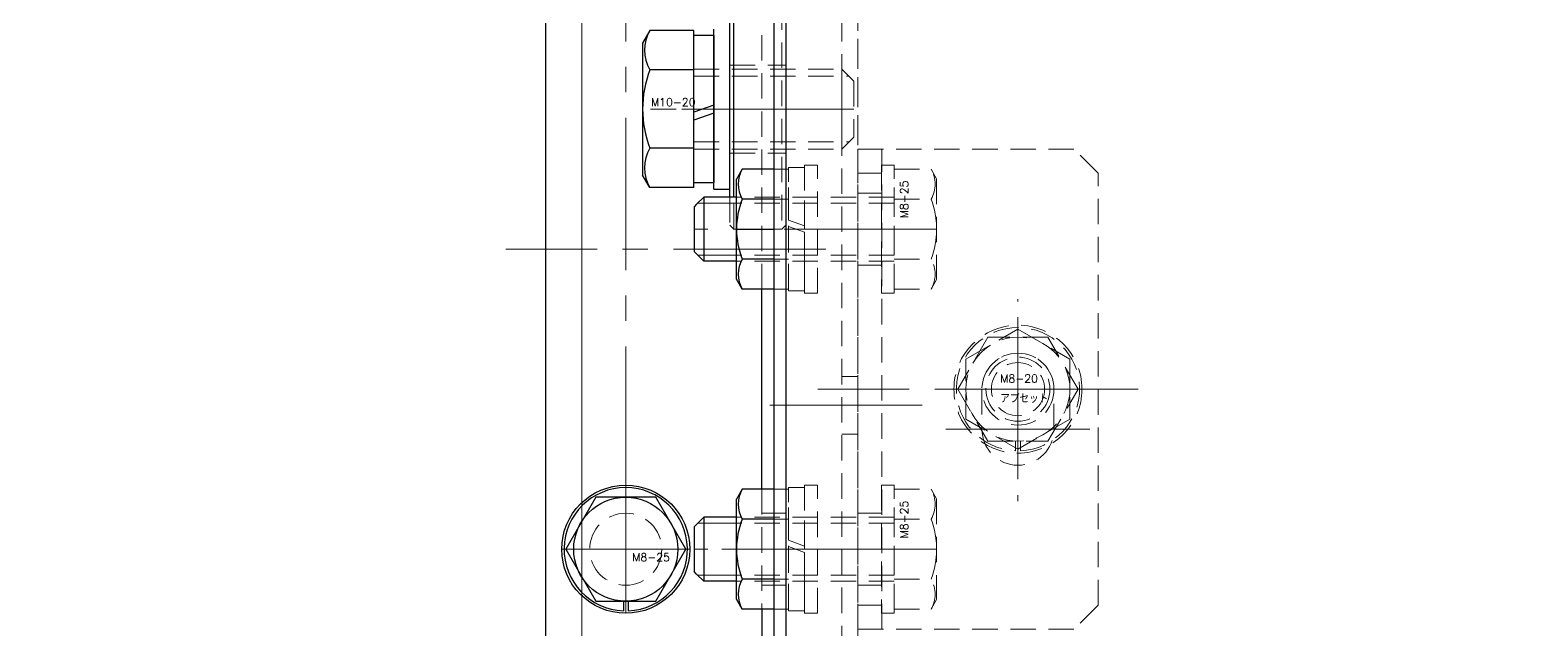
# Model space of a CAD drawing. Header units: millimetres. Extents: x 0 to 10987, y 0 to 7892.
# Drawn here: x 747.4 to 933.3, y 2193.9 to 2268.8 of the extents above; entities that cross this region are included whole.
import ezdxf
from ezdxf import colors
from ezdxf.entities.mleader import LeaderData, LeaderLine
from ezdxf.enums import TextEntityAlignment as Align
from ezdxf.math import Vec2, Vec3

# ---------------------------------------------------------------- set-up
doc = ezdxf.new("R2010")
doc.units = ezdxf.units.MM
doc.linetypes.add('CENTER2', pattern=[28.575, 19.05, -3.175, 3.175, -3.175])
doc.linetypes.add('HIDDEN2', pattern=[4.7625, 3.175, -1.5875])
for name, color, linetype, lineweight in [('01_外形線', 7, 'Continuous', 25), ('02_細線', 5, 'Continuous', 13), ('03_かくれ線', 6, 'HIDDEN2', 13), ('04_中心線', 1, 'CENTER2', 9), ('07_寸法線', 3, 'Continuous', 9)]:
    doc.layers.add(name, color=color, linetype=linetype, lineweight=lineweight)
doc.styles.add('KSS_TXT', font='txt.shx', dxfattribs={"bigfont": 'extfont2.shx'})
doc.styles.get("Standard").update_dxf_attribs({"font": 'arial.ttf'})
doc.styles.add('寸法用', font='simplex.shx', dxfattribs={"width": 0.8, "bigfont": '@extfont2.shx'})
doc.dimstyles.new('機械製図用', dxfattribs={"dimtxt": 3.5, "dimasz": 3.5, "dimexe": 2, "dimexo": 0, "dimgap": 1.2, "dimtad": 1, "dimdsep": 46, "dimtxsty": '寸法用', "dimblk": 'OPEN30', "dimcen": 0, "dimclrd": 256, "dimclre": 256, "dimclrt": 7, "dimazin": 2, "dimtm": 1e-09, "dimtfac": 0.75, "dimtmove": 0, "dimatfit": 3, "dimldrblk": 'OPEN30', "dimfxl": 1, "dimlwd": -1, "dimlwe": -1, "dimarcsym": 0})

# ---------------------------------------------------------------- blocks, each defined once
blk = doc.blocks.new('_Open30')
at = {"color": 0, "linetype": 'ByBlock', "lineweight": -2}
for p, q in [((-1, 0.268), (0, 0)), ((0, 0), (-1, -0.268)), ((0, 0), (-1, 0))]:
    blk.add_line(p, q, dxfattribs=at)
blk = doc.blocks.new('*D216')
at = {"layer": '07_寸法線', "transparency": 16777216}
for p, q in [((816.35, 2160.93), (816.35, 2284.17)), ((1146.35, 2160.93), (1146.35, 2284.17)), ((823.35, 2282.17), (1139.35, 2282.17))]:
    blk.add_line(p, q, dxfattribs=at)
at = {"layer": 'Defpoints', "color": 0, "transparency": 16777216}
for p in [(1146.35, 2282.17), (816.35, 2158.93), (1146.35, 2158.93)]:
    blk.add_point(p, dxfattribs=at)
at = {"layer": '07_寸法線', "transparency": 16777216, "xscale": 7, "yscale": 7, "zscale": 7, "rotation": 180}
blk.add_blockref('_Open30', (816.35, 2282.17), dxfattribs=at)
at = {"layer": '07_寸法線', "transparency": 16777216, "xscale": 7, "yscale": 7, "zscale": 7}
blk.add_blockref('_Open30', (1146.35, 2282.17), dxfattribs=at)
at = {"layer": '07_寸法線', "color": 7, "transparency": 16777216, "insert": (981.35, 2292.17), "char_height": 14, "attachment_point": 5, "style": '寸法用'}
blk.add_mtext('330', dxfattribs=at)
blk = doc.blocks.new('_TagCircle')
at = {"color": 0, "linetype": 'ByBlock', "lineweight": -2, "transparency": 16777216}
blk.add_circle((0, 0), 4, dxfattribs=at)
at = {"color": 0, "transparency": 16777216, "style": '寸法用'}
blk.add_attdef('タグ番号', text='', height=3, dxfattribs=at).set_placement((0, -1.5), align=Align.CENTER)
blk = doc.blocks.new('_None')

msp = doc.modelspace()

# ---------------------------------------------------------------- linework, layer by layer
at = {"layer": '01_外形線'}
for p, q in [((840.346, 2438.937), (840.346, 2105.386)), ((841.846, 2438.937), (841.846, 2105.386)), ((834.855, 2247.94), (834.857, 2304.125)), ((835.355, 2247.94), (835.357, 2304.125)), ((824.859, 2268.755), (823.955, 2267.19)), ((830.355, 2268.755), (824.859, 2268.755)), ((830.355, 2249.125), (830.355, 2268.755)), ((832.855, 2248.94), (832.855, 2268.94)), ((834.855, 2248.94), (834.855, 2268.94)), ((823.955, 2267.19), (823.955, 2250.69)), ((832.855, 2268.14), (830.355, 2268.14)), ((832.855, 2268.14), (832.855, 2249.74)), ((830.355, 2263.847), (824.859, 2263.847)), ((832.855, 2259.44), (830.355, 2258.53)), ((832.855, 2258.44), (830.355, 2257.53)), ((830.355, 2254.032), (824.859, 2254.032)), ((824.859, 2249.125), (823.955, 2250.69)), ((836.411, 2251.439), (835.686, 2250.183)), ((835.686, 2237.683), (835.686, 2250.183)), ((840.286, 2251.439), (836.411, 2251.439)), ((830.355, 2249.125), (824.859, 2249.125)), ((830.355, 2249.74), (832.855, 2249.74)), ((832.855, 2248.94), (834.855, 2248.94)), ((830.686, 2247.033), (830.386, 2246.733)), ((830.386, 2246.733), (830.386, 2241.133)), ((831.586, 2247.933), (830.686, 2247.033)), ((831.586, 2247.933), (831.586, 2239.933)), ((835.686, 2247.933), (831.586, 2247.933)), ((840.286, 2247.686), (836.411, 2247.686)), ((835.695, 2243.94), (840.355, 2243.94)), ((830.686, 2240.833), (830.386, 2241.133)), ((831.586, 2239.933), (830.686, 2240.833)), ((835.686, 2239.933), (831.586, 2239.933)), ((840.286, 2240.18), (836.411, 2240.18)), ((836.411, 2236.428), (835.686, 2237.683)), ((840.286, 2236.428), (836.411, 2236.428)), ((838.846, 2211.439), (838.846, 2236.428)), ((836.411, 2211.439), (835.686, 2210.183)), ((840.286, 2211.439), (836.411, 2211.439)), ((818.093, 2210.431), (814.341, 2203.931)), ((825.599, 2210.431), (818.093, 2210.431)), ((829.352, 2203.931), (825.599, 2210.431)), ((835.686, 2197.683), (835.686, 2210.183)), ((831.586, 2207.933), (830.686, 2207.033)), ((831.586, 2207.933), (831.586, 2199.933)), ((835.686, 2207.933), (831.586, 2207.933)), ((840.286, 2207.686), (836.411, 2207.686)), ((830.686, 2207.033), (830.386, 2206.733)), ((830.386, 2206.733), (830.386, 2201.133)), ((814.341, 2203.931), (818.093, 2197.431)), ((825.599, 2197.431), (829.352, 2203.931)), ((830.686, 2200.833), (830.386, 2201.133)), ((831.586, 2199.933), (830.686, 2200.833)), ((835.686, 2199.933), (831.586, 2199.933)), ((840.286, 2200.18), (836.411, 2200.18)), ((818.093, 2197.431), (825.599, 2197.431)), ((821.546, 2197.431), (821.546, 2196.236)), ((822.146, 2197.431), (822.146, 2196.236)), ((836.411, 2196.428), (835.686, 2197.683)), ((840.286, 2196.428), (836.411, 2196.428)), ((838.846, 2196.428), (838.846, 2191.931))]:
    msp.add_line(p, q, dxfattribs=at)
msp.add_lwpolyline([(831.933, 2188.931), (814.846, 2188.931), (811.846, 2191.931), (811.846, 2281.783)], dxfattribs=at)
for radius in [8, 6.5]:
    msp.add_circle((821.846, 2203.931), radius, dxfattribs=at)
for centre, radius, start, end in [((829.109, 2266.301), 4.907, 150.00001, 209.99999), ((837.734, 2258.94), 13.779, 159.136, 200.864), ((829.109, 2251.579), 4.907, 150.00001, 209.99999), ((839.661, 2249.562), 3.753, 150.00001, 209.99999), ((845.763, 2243.933), 10.077, 158.13461, 201.86539), ((839.661, 2238.304), 3.753, 150.00001, 209.99999), ((821.846, 2203.931), 7.7, 272.23287, 267.76713), ((839.661, 2209.562), 3.753, 150.00001, 209.99999), ((845.763, 2203.933), 10.077, 158.13461, 201.86539), ((839.661, 2198.304), 3.753, 150.00001, 209.99999)]:
    msp.add_arc(centre, radius, start, end, dxfattribs=at)
at = {"layer": '02_細線'}
for p, q in [((835.686, 2247.183), (830.836, 2247.183)), ((835.686, 2240.683), (830.836, 2240.683)), ((835.686, 2207.183), (830.836, 2207.183)), ((835.686, 2200.683), (830.836, 2200.683))]:
    msp.add_line(p, q, dxfattribs=at)
at = {"layer": '03_かくれ線'}
for p, q in [((848.846, 2503.931), (848.846, 2135.931)), ((850.846, 2135.931), (850.846, 2503.931)), ((841.363, 2433.94), (841.355, 2243.94)), ((841.863, 2433.44), (841.855, 2244.44)), ((838.846, 2236.428), (838.846, 2293.931)), ((841.846, 2188.931), (841.846, 2293.931)), ((841.846, 2288.933), (841.846, 2158.933)), ((830.355, 2263.94), (848.855, 2263.94)), ((834.855, 2264.44), (841.855, 2264.44)), ((848.855, 2263.94), (850.355, 2262.44)), ((848.855, 2263.94), (848.855, 2253.94)), ((830.355, 2263.04), (849.755, 2263.04)), ((850.355, 2262.44), (850.355, 2255.44)), ((830.355, 2254.84), (849.755, 2254.84)), ((830.355, 2253.94), (848.855, 2253.94)), ((848.855, 2253.94), (850.355, 2255.44)), ((877.846, 2253.933), (850.846, 2253.933)), ((850.846, 2193.933), (850.846, 2253.933)), ((853.846, 2193.933), (853.846, 2253.933)), ((880.846, 2250.933), (877.846, 2253.933)), ((834.855, 2253.44), (841.855, 2253.44)), ((842.186, 2251.439), (840.286, 2251.439)), ((842.186, 2245.061), (842.186, 2251.633)), ((842.186, 2251.633), (844.186, 2251.633)), ((842.186, 2236.428), (842.186, 2251.439)), ((844.186, 2251.933), (844.186, 2235.933)), ((844.186, 2251.933), (845.786, 2251.933)), ((844.186, 2244.333), (844.186, 2251.633)), ((845.786, 2235.933), (845.786, 2251.933)), ((853.846, 2250.933), (850.846, 2250.933)), ((853.786, 2251.933), (853.786, 2235.933)), ((853.786, 2251.933), (855.386, 2251.933)), ((855.386, 2235.933), (855.386, 2251.933)), ((855.386, 2236.428), (855.386, 2251.439)), ((855.386, 2251.439), (859.99, 2251.439)), ((859.99, 2251.439), (860.686, 2250.233)), ((860.686, 2250.233), (860.686, 2237.633)), ((880.846, 2196.933), (880.846, 2250.933)), ((853.846, 2248.433), (850.846, 2248.433)), ((855.386, 2247.933), (835.686, 2247.933)), ((855.386, 2247.183), (835.686, 2247.183)), ((842.186, 2247.686), (840.286, 2247.686)), ((855.386, 2247.686), (859.99, 2247.686)), ((844.186, 2244.333), (842.186, 2245.061)), ((835.355, 2243.94), (835.695, 2243.94)), ((841.355, 2243.94), (840.355, 2243.94)), ((841.355, 2243.94), (841.855, 2244.44)), ((842.186, 2236.233), (842.186, 2244.261)), ((844.186, 2243.533), (842.186, 2244.261)), ((844.186, 2236.233), (844.186, 2243.533)), ((855.386, 2240.683), (835.686, 2240.683)), ((855.386, 2239.933), (835.686, 2239.933)), ((842.186, 2240.18), (840.286, 2240.18)), ((853.846, 2239.433), (850.846, 2239.433)), ((855.386, 2240.18), (859.99, 2240.18)), ((859.99, 2236.428), (860.686, 2237.633)), ((842.186, 2236.428), (840.286, 2236.428)), ((844.186, 2236.233), (842.186, 2236.233)), ((844.186, 2235.933), (845.786, 2235.933)), ((853.786, 2235.933), (855.386, 2235.933)), ((855.386, 2236.428), (859.99, 2236.428)), ((867.093, 2230.433), (863.341, 2223.933)), ((864.346, 2227.686), (870.846, 2231.439)), ((874.599, 2230.433), (867.093, 2230.433)), ((870.846, 2231.439), (877.346, 2227.686)), ((870.846, 2231.433), (870.846, 2216.433)), ((878.352, 2223.933), (874.599, 2230.433)), ((870.846, 2218.333), (870.846, 2229.533)), ((864.346, 2220.18), (864.346, 2227.686)), ((877.346, 2227.686), (877.346, 2220.18)), ((848.846, 2225.531), (850.846, 2225.531)), ((863.341, 2223.933), (867.093, 2217.433)), ((878.346, 2223.933), (863.346, 2223.933)), ((874.599, 2217.433), (878.352, 2223.933)), ((870.846, 2216.428), (864.346, 2220.18)), ((877.346, 2220.18), (870.846, 2216.428)), ((848.846, 2218.331), (850.846, 2218.331)), ((867.093, 2217.433), (874.599, 2217.433)), ((870.546, 2217.433), (870.546, 2216.239)), ((871.146, 2217.433), (871.146, 2216.239)), ((821.846, 2211.431), (821.846, 2196.431)), ((842.186, 2211.439), (840.286, 2211.439)), ((842.186, 2205.061), (842.186, 2211.633)), ((842.186, 2211.633), (844.186, 2211.633)), ((842.186, 2196.428), (842.186, 2211.439)), ((844.186, 2211.933), (844.186, 2195.933)), ((844.186, 2211.933), (845.786, 2211.933)), ((844.186, 2204.333), (844.186, 2211.633)), ((845.786, 2195.933), (845.786, 2211.933)), ((853.786, 2211.933), (853.786, 2195.933)), ((853.786, 2211.933), (855.386, 2211.933)), ((855.386, 2195.933), (855.386, 2211.933)), ((855.386, 2196.428), (855.386, 2211.439)), ((855.386, 2211.439), (859.99, 2211.439)), ((859.99, 2211.439), (860.686, 2210.233)), ((860.686, 2210.233), (860.686, 2197.633)), ((855.386, 2207.933), (835.686, 2207.933)), ((841.846, 2208.431), (838.846, 2208.431)), ((842.186, 2207.686), (840.286, 2207.686)), ((853.846, 2208.433), (850.846, 2208.433)), ((855.386, 2207.686), (859.99, 2207.686)), ((855.386, 2207.183), (835.686, 2207.183)), ((844.186, 2204.333), (842.186, 2205.061)), ((842.186, 2196.233), (842.186, 2204.261)), ((844.186, 2203.533), (842.186, 2204.261)), ((844.186, 2196.233), (844.186, 2203.533)), ((855.386, 2200.683), (835.686, 2200.683)), ((855.386, 2199.933), (835.686, 2199.933)), ((842.186, 2200.18), (840.286, 2200.18)), ((855.386, 2200.18), (859.99, 2200.18)), ((841.846, 2199.431), (838.846, 2199.431)), ((853.846, 2199.433), (850.846, 2199.433)), ((842.186, 2196.428), (840.286, 2196.428)), ((844.186, 2196.233), (842.186, 2196.233)), ((853.846, 2196.933), (850.846, 2196.933)), ((855.386, 2196.428), (859.99, 2196.428)), ((859.99, 2196.428), (860.686, 2197.633)), ((880.846, 2196.933), (877.846, 2193.933)), ((844.186, 2195.933), (845.786, 2195.933)), ((853.786, 2195.933), (855.386, 2195.933)), ((877.846, 2193.933), (850.846, 2193.933))]:
    msp.add_line(p, q, dxfattribs=at)
for points in [[(811.847, 2470.932), (811.845, 2191.932)], [(841.847, 2295.933), (841.847, 2163.933), (850.847, 2163.933), (850.847, 2295.933)], [(834.855, 2247.94), (834.855, 2244.44), (835.355, 2243.94), (835.355, 2247.94)], [(838.846, 2211.439), (838.846, 2196.428)]]:
    msp.add_lwpolyline(points, dxfattribs=at)
msp.add_lwpolyline([(875.346, 2223.933, 1), (866.346, 2223.933), (866.346, 2218.933, 1), (875.346, 2218.933)], format="xyb", close=True, dxfattribs=at)
for centre, radius in [((870.846, 2223.933), 8), ((870.846, 2223.933), 6.5), ((870.846, 2223.933), 6.5), ((870.846, 2223.933), 4.5), ((870.846, 2223.933), 4), ((870.846, 2223.933), 3.324), ((821.846, 2203.931), 4.5), ((821.846, 2203.931), 4.5)]:
    msp.add_circle(centre, radius, dxfattribs=at)
for centre, radius, start, end in [((856.74, 2249.562), 3.753, 330.00001, 29.99999), ((850.221, 2243.933), 10.465, 338.98558, 21.01442), ((856.74, 2238.304), 3.753, 330.00001, 29.99999), ((870.846, 2223.933), 7.7, 272.23287, 267.76713), ((856.74, 2209.562), 3.753, 330.00001, 29.99999), ((850.221, 2203.933), 10.465, 338.98558, 21.01442), ((856.74, 2198.304), 3.753, 330.00001, 29.99999)]:
    msp.add_arc(centre, radius, start, end, dxfattribs=at)
at = {"layer": '04_中心線'}
for p, q in [((821.846, 2286.431), (821.846, 2196.431)), ((821.846, 2286.431), (821.846, 2196.431)), ((850.355, 2258.94), (823.955, 2258.94)), ((828.855, 2258.94), (847.855, 2258.939)), ((860.686, 2243.933), (830.386, 2243.933)), ((858.846, 2243.933), (845.846, 2243.933)), ((846.846, 2241.431), (806.846, 2241.431)), ((870.846, 2212.675), (870.846, 2235.191)), ((870.846, 2232.933), (870.846, 2209.933)), ((870.846, 2231.933), (870.846, 2215.933)), ((885.846, 2223.933), (845.846, 2223.933)), ((879.846, 2223.933), (861.846, 2223.933)), ((878.846, 2223.933), (862.846, 2223.933)), ((839.846, 2221.931), (859.846, 2221.931)), ((879.846, 2218.933), (861.846, 2218.933)), ((821.846, 2211.931), (821.846, 2195.931)), ((821.846, 2198.331), (821.846, 2209.531)), ((829.846, 2203.931), (813.846, 2203.931)), ((814.346, 2203.931), (829.346, 2203.931)), ((829.346, 2203.931), (814.346, 2203.931)), ((860.686, 2203.933), (830.386, 2203.933)), ((846.846, 2203.931), (833.846, 2203.931)), ((858.846, 2203.933), (845.846, 2203.933))]:
    msp.add_line(p, q, dxfattribs=at)

# ---------------------------------------------------------------- texts
at = {"layer": '03_かくれ線', "style": 'KSS_TXT'}
for s, p in [('M10-20', (824.997, 2259.3)), ('M8-20', (868.635, 2224.758)), ('アプセット', (868.635, 2222.22)), ('M8-25', (822.657, 2202.422))]:
    msp.add_text(s, height=1, dxfattribs=at).set_placement(p)
for p in [(857.127, 2245.284), (857.127, 2205.284)]:
    msp.add_text('M8-25', height=1, rotation=90, dxfattribs=at).set_placement(p)

# ---------------------------------------------------------------- dimensions: what is measured, and where the dimension line sits
at = {"layer": '07_寸法線'}
dim = msp.add_linear_dim(base=(1146.346, 2282.175), p1=(816.346, 2158.933), p2=(1146.346, 2158.933), dimstyle='機械製図用', override={"dimtxt": 14, "dimasz": 7, "dimexo": 2, "dimgap": 3}, dxfattribs=at)
dim.commit()
dim.dimension.update_dxf_attribs({"geometry": '*D216', "text_midpoint": (981.346, 2292.175)})

# ---------------------------------------------------------------- leaders
ml = msp.add_multileader_block('Standard', dxfattribs=at)
ml.set_content('_TagCircle', color=256, scale=-10.5)
ml.set_attribute('タグ番号', '1A', width=0)
ml.set_leader_properties()
ml.set_arrow_properties(name='NONE')
ml.build(insert=Vec2(0, 0))
ml.multileader.update_dxf_attribs({"dogleg_length": 1, "arrow_head_size": 36.75, "scale": 6})
ctx = ml.context
ctx.base_point, ctx.scale, ctx.char_height, ctx.arrow_head_size, ctx.landing_gap_size, ctx.plane_origin = Vec3(8943.466, 2201.866), 6, 42, 36.75, 21, Vec3(8203.481, 2141.535)
ctx.text_align_type = 2
notes = []
notes.append((ctx, [(0, (0, 0, 0), (0, 0), (1, 0), 1, [])]))
ctx.block.insert, ctx.block.scale = Vec3(8964.466, 2201.866), Vec3(-10.5, 10.5, 10.5)
for ctx, leaders in notes:
    for number, flags, end, landing, length, lines in leaders:
        leader = LeaderData()
        leader.index, (leader.has_last_leader_line, leader.has_dogleg_vector, leader.attachment_direction) = number, flags
        leader.last_leader_point, leader.dogleg_vector, leader.dogleg_length = Vec3(end), Vec3(landing), length
        for number, points, colour, breaks in lines:
            line = LeaderLine()
            line.index, line.vertices, line.color, line.breaks = number, Vec3.list(points), colors.encode_raw_color(colour), breaks
            leader.lines.append(line)
        ctx.leaders.append(leader)

doc.saveas('drawing.dxf')
